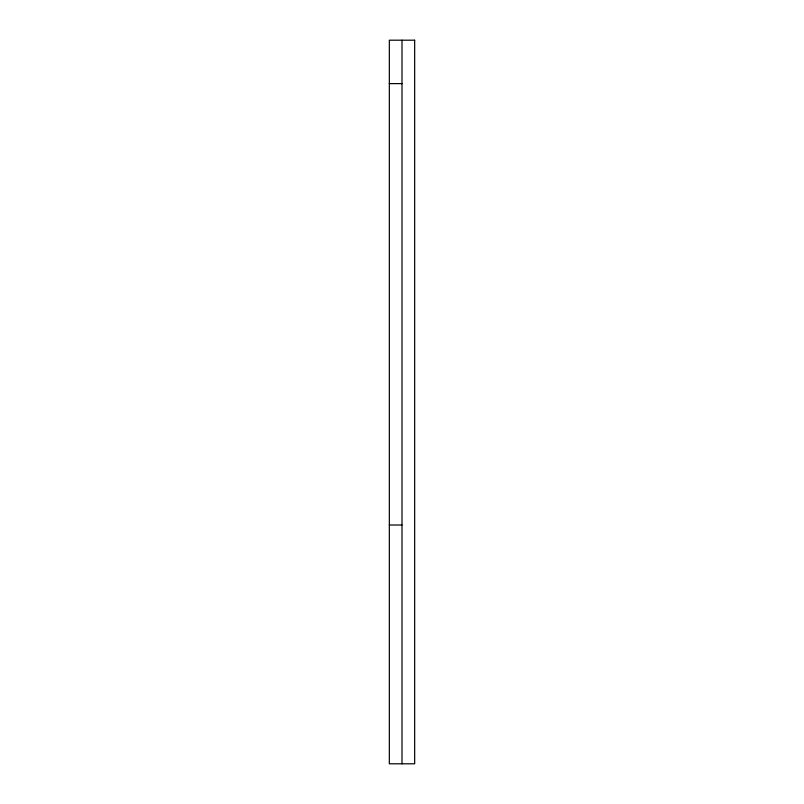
<?xml version="1.0" encoding="UTF-8"?>
<svg xmlns="http://www.w3.org/2000/svg" width="804" height="804" viewBox="0 0 804 804"><rect width="100%" height="100%" fill="white"/><g stroke="black" fill="none" stroke-linecap="round" stroke-linejoin="round"><path stroke-width="1.21" d="M389.337 83.616L402 83.616M389.337 525.012L402 525.012M402 40.2L402 763.8M414.663 40.2L389.337 40.2L389.337 763.8L414.663 763.8L414.663 40.2"/></g></svg>
